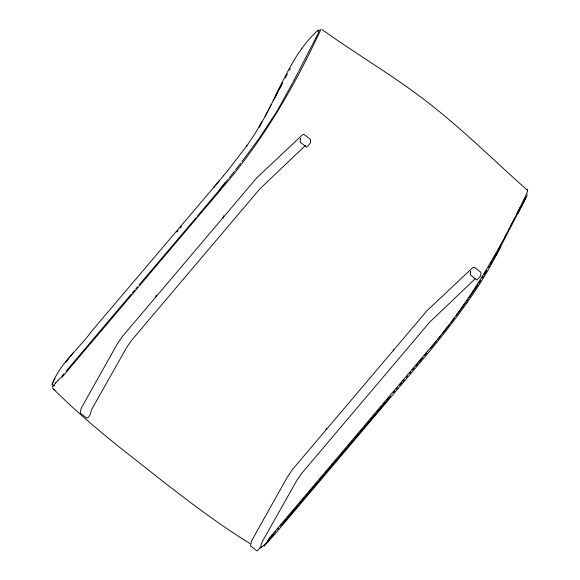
<?xml version="1.0" encoding="UTF-8"?>
<svg xmlns="http://www.w3.org/2000/svg" width="580" height="580" viewBox="0 0 580 580"><rect width="100%" height="100%" fill="white"/><g stroke="black" fill="none" stroke-linecap="round" stroke-linejoin="round"><path stroke-width="0.87" d="M155.904 296.88L156.121 295.271M223.162 218.094L223.474 215.767M260.775 546.998L261.297 543.938L263.081 540.241L297.149 479.856L301.687 473.389L429.649 322.204L475.274 278.712M326.163 429.686L326.38 428.084M393.421 350.9L393.632 349.356M52.316 384.083C59.979 363.116 79.184 348.681 91.865 330.948L219.327 180.779M51.895 384.779L53.541 380.886M318.348 33.075L319.384 29.899M500.852 246.464L495.943 255.751L527.351 194.793M317.949 33.879L298.642 71.42M526.14 197.497L517.925 213.629M520.746 206.415L516.802 214.114M512.872 221.727L514.837 217.92M508.733 229.694L509.559 228.1M510.385 226.505L512.459 222.524M271.128 104.777L265.06 116.413M273.209 100.782L274.463 98.39M292.929 82.338L298.236 72.195M504.629 237.582L506.666 233.682M276.044 94.576L282.148 82.969M274.833 97.701L278.146 91.401M278.973 89.828L281.111 85.775L279.031 89.711M261.268 122.844L261.79 121.858L259.536 126.041C278.965 94.286 289.862 55.499 318.21 30.066M274.884 97.592L276.957 93.648M260.993 124.185L261.827 122.605M292.53 83.092L276.972 111.28L259.245 138.214M498.162 249.9L500.953 244.608M281.046 85.891L282.786 82.635M285.287 77.966L287.412 74.008M493.13 259.325L496.56 252.931M496.487 254.736C478.42 289.84 454.118 321.211 429.28 351.719M259.311 127.317L260.152 125.758M289.5 70.224L290.333 68.716M490.296 264.451L492.318 260.79M53.904 380.233L54.984 378.283M260.043 125.091L254.475 134.502L246.493 146.269L246.957 145.624L227.722 170.585M488.563 267.46L489.433 265.959M486.801 270.49L484.17 274.906M482.096 278.298L483.343 276.261M478.899 283.337L480.726 280.459M301.607 48.51L301.868 48.104M475.325 288.789L478.007 284.7M474.817 289.529L469.271 297.62M466.769 301.194L468.27 299.048M466.574 303.304L466.965 302.738M258.752 138.932L241.838 161.798M461.861 308.031L465.298 303.246M456.569 315.215L461.332 308.748M450.921 322.69L454.517 317.934M240.78 163.176L235.458 170.027M449.333 324.749L442.417 333.652M234.393 171.383L229.093 178.067M440.814 335.689L437.639 339.684M228.049 179.372L221.604 187.333M436.073 341.642L430.723 348.261M260.507 547.404L257.107 551L250.509 545.852L251.43 541.118L287.31 477.166L292.574 469.394L427.01 310.684L472.729 267.648L474.237 267.155L480.943 272.397L480.617 276L476.948 280.01L470.351 274.862L470.728 271.469L470.619 271.868M219.755 189.298L225.236 182.569M220.567 189.863C262.073 142.1 294.06 87.261 320.602 30.037L320.428 29.515M427.503 351.284C469.075 303.565 500.873 248.631 527.619 191.516L527.466 191.008M68.585 358.476L65.721 361.978L73.725 352.336M223.409 175.849L227.838 170.462M214.136 186.985L213.788 187.405L223.626 175.588M219.965 189.348L197.229 216.376M220.675 189.841L61.415 377.957M427.511 351.175L268.264 539.306M421.892 358.955L423.001 357.621M424.661 355.613L426.88 352.945M429.541 351.4L276.051 532.774L264.132 546.164M415.882 366.089L418.071 363.493M419.159 362.195L421.348 359.6M131.232 294.205L66.171 371.077M293.676 510.342L294.836 508.964M296.583 506.905L297.743 505.535M300.07 502.787L301.23 501.41M302.977 499.351L304.137 497.974M306.465 495.226L307.625 493.855M309.365 491.789L310.532 490.419M312.852 487.671L314.019 486.294M315.759 484.235L316.926 482.864M319.246 480.117L322.734 475.991M325.583 472.627L326.721 471.279M328.432 469.263L329.57 467.915M331.854 465.225L332.993 463.877M334.704 461.861L335.842 460.513M284.178 521.558L285.853 519.586M287.52 517.614L288.637 516.294M290.312 514.322L293.096 511.031M406.384 377.319L407.508 375.992M409.755 373.339L410.879 372.012M412.561 370.025L414.243 368.032M282.003 524.639L390.746 396.263M176.9 232.029L178.053 230.673M180.358 227.962L181.504 226.606M132.37 292.856L134.647 290.167M135.793 288.818L137.504 286.803M139.215 284.787L196.105 217.703M342.113 453.111L343.251 451.762M344.962 449.747L346.101 448.398M348.384 445.708L349.522 444.36M351.233 442.344L352.372 441.003M354.656 438.306L356.939 435.616M357.505 434.942L358.672 433.572M360.992 430.831L362.159 429.461M364.486 426.721L365.646 425.35M367.394 423.291L368.554 421.921M370.881 419.18L372.041 417.81M373.788 415.751L374.948 414.381M377.275 411.64L378.443 410.27M380.183 408.211L381.35 406.841M383.67 404.101L384.837 402.73M387.164 399.99L388.325 398.612M393.458 392.559L394.581 391.239M396.271 389.245L397.394 387.926M399.642 385.272L401.889 382.619M403.013 381.299L404.137 379.973M274.739 532.679L275.848 531.374M277.515 529.417L278.625 528.112M280.285 526.154L281.952 524.189M61.632 376.384L63.901 373.73M271.346 536.652L273.05 534.659M263.82 545.765L274.217 533.81M57.891 380.705L60.538 377.66M267.489 541.125L268.547 539.915M265.879 543.503L269.091 539.821M55.484 383.032L57.558 380.77M55.912 382.88L53.338 385.345L52.483 385.265M263.907 545.12L261.326 547.585M317.398 31.146L318.384 30.182M305.66 145.29L259.956 188.761L132.044 339.808L126.889 347.05L92.815 407.435C90.132 410.828 91.357 416.208 86.848 418.187L80.25 413.04L81.171 408.313L117.051 344.361L122.307 336.589L256.744 177.871L302.463 134.835L303.971 134.343L310.677 139.584L310.358 143.188L306.689 147.197L300.092 142.049L300.462 138.656L300.353 139.055M261.58 546.838L259.688 548.216M54.571 385.366L52.664 386.729L52.359 386.411M321.849 29.42C359.39 56.383 399.823 79.416 435.732 108.692C467.697 134.205 496.893 163.321 527.481 190.225M250.002 543.554C207.56 517.418 168.86 485.866 129.652 455.242C102.827 434.181 76.517 412.17 52.461 388.02M53.164 389.028L54.803 390.695M527.401 190.073L527.184 189.588L527.684 190.719"/></g></svg>
